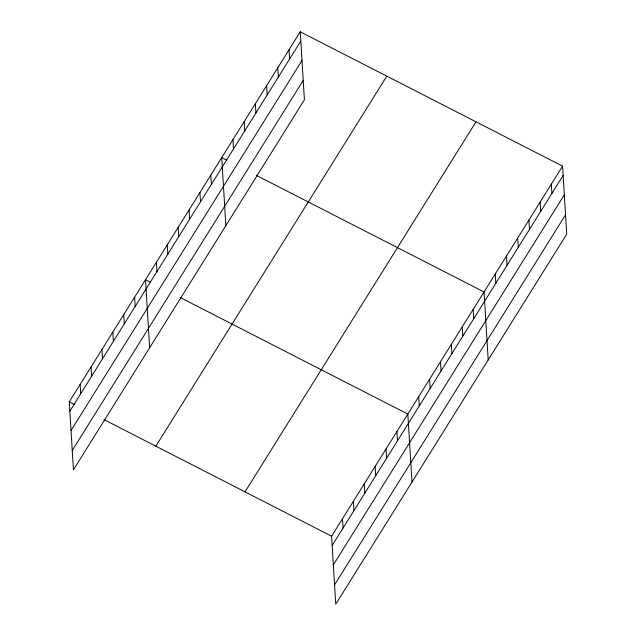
<?xml version="1.0" encoding="UTF-8"?>
<svg xmlns="http://www.w3.org/2000/svg" width="636" height="636" viewBox="0 0 636 636"><rect width="100%" height="100%" fill="white"/><g stroke="black" fill="none" stroke-linecap="round" stroke-linejoin="round"><path stroke-width="0.95" d="M300.248 31.8L304.406 99.804L73.434 469.845L69.276 401.841L300.248 31.8L562.566 166.155L566.724 234.159L335.752 604.2L331.595 536.196L562.566 166.155M69.841 411.134L300.812 41.094M71.025 430.508L301.997 60.468M72.25 450.471L303.221 80.43M155.844 446.178L386.807 76.137M245.027 491.859L475.998 121.818M332.167 545.489L563.138 175.441M333.351 564.863L564.323 194.823M334.568 584.826L565.539 214.785M226.909 160.272L221.718 157.617L225.875 225.621M256.34 175.345L484.036 291.972L488.194 359.968M150.684 282.392L145.493 279.729L149.651 347.733M180.123 297.465L407.819 414.084L411.977 482.088M69.276 401.841L74.468 404.504M103.899 419.577L331.595 536.196M551.348 184.13L551.913 193.416M540.131 202.097L540.695 211.391M528.913 220.072L529.478 229.365M517.696 238.047L518.26 247.34M506.471 256.022L507.043 265.315M495.253 273.997L495.826 283.282M473.152 309.414L473.717 318.708M462.261 326.856L462.825 336.15M451.369 344.299L451.942 353.592M440.486 361.749L441.05 371.042M429.594 379.191L430.159 388.485M418.703 396.633L419.275 405.927M396.928 431.526L397.5 440.82M386.036 448.968L386.609 458.262M375.153 466.419L375.717 475.704M364.261 483.861L364.833 493.154M353.377 501.303L353.942 510.597M342.486 518.753L343.05 528.039M289.022 49.775L289.595 59.069M277.805 67.75L278.377 77.036M266.587 85.717L267.16 95.01M255.37 103.692L255.934 112.985M244.152 121.667L244.717 130.96M232.935 139.642L233.499 148.935M210.826 175.059L211.391 184.353M199.935 192.501L200.507 201.795M189.051 209.952L189.615 219.237M178.16 227.394L178.732 236.687M167.268 244.836L167.84 254.13M156.384 262.286L156.949 271.572M134.609 297.171L135.174 306.465M123.718 314.621L124.282 323.907M112.826 332.064L113.399 341.357M101.943 349.506L102.507 358.799M91.051 366.956L91.616 376.242M80.16 384.398L80.732 393.692"/></g></svg>
